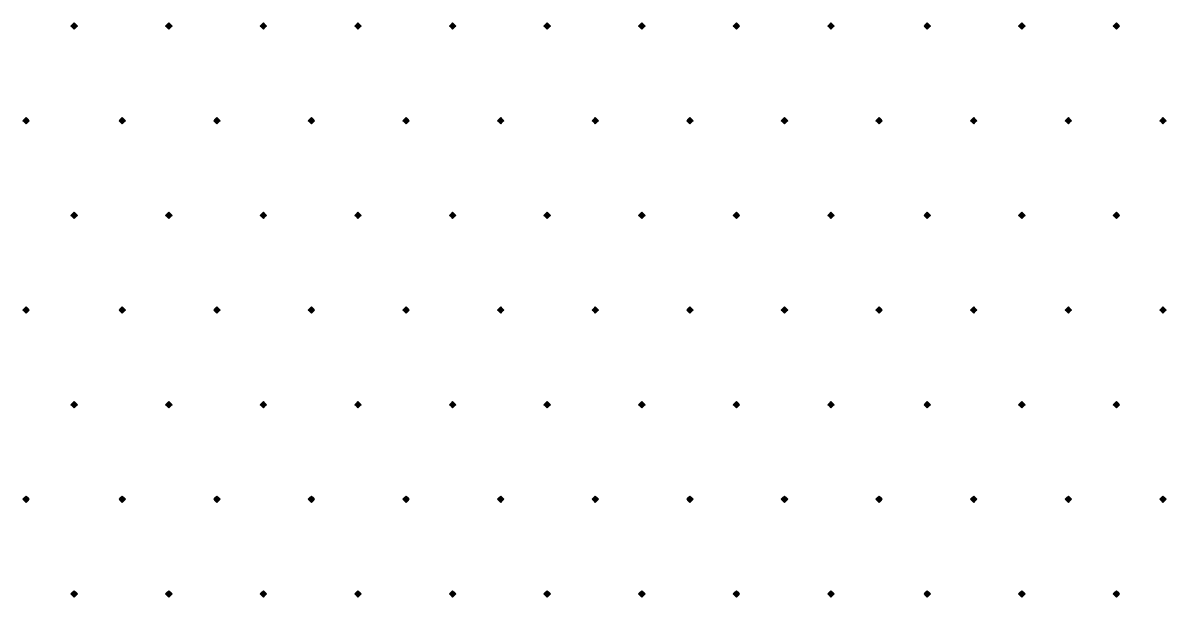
# Model space of a CAD drawing. Header units: millimetres. Extents: x 0 to 420, y 0 to 297.
# Drawn here: x 281.45 to 296.54, y 191.2 to 198.78 of the extents above; entities that cross this region are included whole.
import ezdxf

# ---------------------------------------------------------------- set-up
doc = ezdxf.new("R2010")
doc.units = ezdxf.units.MM

msp = doc.modelspace()

# ---------------------------------------------------------------- hatches: boundary and pattern name
for points in [[(282.13, 198.776), (282.109, 198.755), (282.088, 198.734), (282.109, 198.713), (282.13, 198.691), (282.152, 198.713), (282.173, 198.734), (282.152, 198.755), (282.13, 198.776)], [(283.379, 198.776), (283.358, 198.755), (283.337, 198.734), (283.358, 198.713), (283.379, 198.691), (283.4, 198.713), (283.422, 198.734), (283.4, 198.755), (283.379, 198.776)], [(284.628, 198.776), (284.607, 198.755), (284.586, 198.734), (284.607, 198.713), (284.628, 198.691), (284.649, 198.713), (284.671, 198.734), (284.649, 198.755), (284.628, 198.776)], [(285.877, 198.776), (285.856, 198.755), (285.835, 198.734), (285.856, 198.713), (285.877, 198.691), (285.898, 198.713), (285.919, 198.734), (285.898, 198.755), (285.877, 198.776)], [(287.126, 198.776), (287.105, 198.755), (287.084, 198.734), (287.105, 198.713), (287.126, 198.691), (287.147, 198.713), (287.168, 198.734), (287.147, 198.755), (287.126, 198.776)], [(288.375, 198.776), (288.354, 198.755), (288.332, 198.734), (288.354, 198.713), (288.375, 198.691), (288.396, 198.713), (288.417, 198.734), (288.396, 198.755), (288.375, 198.776)], [(289.623, 198.776), (289.602, 198.755), (289.581, 198.734), (289.602, 198.713), (289.623, 198.691), (289.645, 198.713), (289.666, 198.734), (289.645, 198.755), (289.623, 198.776)], [(290.872, 198.776), (290.851, 198.755), (290.83, 198.734), (290.851, 198.713), (290.872, 198.691), (290.894, 198.713), (290.915, 198.734), (290.894, 198.755), (290.872, 198.776)], [(292.121, 198.776), (292.1, 198.755), (292.079, 198.734), (292.1, 198.713), (292.121, 198.691), (292.142, 198.713), (292.164, 198.734), (292.142, 198.755), (292.121, 198.776)], [(293.391, 198.776), (293.37, 198.755), (293.349, 198.734), (293.37, 198.713), (293.391, 198.691), (293.412, 198.713), (293.434, 198.734), (293.412, 198.755), (293.391, 198.776)], [(294.64, 198.776), (294.619, 198.755), (294.598, 198.734), (294.619, 198.713), (294.64, 198.691), (294.661, 198.713), (294.682, 198.734), (294.661, 198.755), (294.64, 198.776)], [(295.889, 198.776), (295.868, 198.755), (295.846, 198.734), (295.868, 198.713), (295.889, 198.691), (295.91, 198.713), (295.931, 198.734), (295.91, 198.755), (295.889, 198.776)], [(281.496, 197.527), (281.474, 197.506), (281.453, 197.485), (281.474, 197.464), (281.496, 197.443), (281.517, 197.464), (281.538, 197.485), (281.517, 197.506), (281.496, 197.527)], [(282.766, 197.527), (282.744, 197.506), (282.723, 197.485), (282.744, 197.464), (282.766, 197.443), (282.787, 197.464), (282.808, 197.485), (282.787, 197.506), (282.766, 197.527)], [(284.014, 197.527), (283.993, 197.506), (283.972, 197.485), (283.993, 197.464), (284.014, 197.443), (284.036, 197.464), (284.057, 197.485), (284.036, 197.506), (284.014, 197.527)], [(285.263, 197.527), (285.242, 197.506), (285.221, 197.485), (285.242, 197.464), (285.263, 197.443), (285.284, 197.464), (285.305, 197.485), (285.284, 197.506), (285.263, 197.527)], [(286.512, 197.527), (286.491, 197.506), (286.47, 197.485), (286.491, 197.464), (286.512, 197.443), (286.533, 197.464), (286.554, 197.485), (286.533, 197.506), (286.512, 197.527)], [(287.761, 197.527), (287.74, 197.506), (287.719, 197.485), (287.74, 197.464), (287.761, 197.443), (287.782, 197.464), (287.803, 197.485), (287.782, 197.506), (287.761, 197.527)], [(289.01, 197.527), (288.989, 197.506), (288.967, 197.485), (288.989, 197.464), (289.01, 197.443), (289.031, 197.464), (289.052, 197.485), (289.031, 197.506), (289.01, 197.527)], [(290.259, 197.527), (290.237, 197.506), (290.216, 197.485), (290.237, 197.464), (290.259, 197.443), (290.28, 197.464), (290.301, 197.485), (290.28, 197.506), (290.259, 197.527)], [(291.507, 197.527), (291.486, 197.506), (291.465, 197.485), (291.486, 197.464), (291.507, 197.443), (291.529, 197.464), (291.55, 197.485), (291.529, 197.506), (291.507, 197.527)], [(292.756, 197.527), (292.735, 197.506), (292.714, 197.485), (292.735, 197.464), (292.756, 197.443), (292.777, 197.464), (292.798, 197.485), (292.777, 197.506), (292.756, 197.527)], [(294.005, 197.527), (293.984, 197.506), (293.963, 197.485), (293.984, 197.464), (294.005, 197.443), (294.026, 197.464), (294.047, 197.485), (294.026, 197.506), (294.005, 197.527)], [(295.254, 197.527), (295.233, 197.506), (295.212, 197.485), (295.233, 197.464), (295.254, 197.443), (295.275, 197.464), (295.296, 197.485), (295.275, 197.506), (295.254, 197.527)], [(296.503, 197.527), (296.482, 197.506), (296.46, 197.485), (296.482, 197.464), (296.503, 197.443), (296.524, 197.464), (296.545, 197.485), (296.524, 197.506), (296.503, 197.527)], [(282.13, 196.279), (282.109, 196.257), (282.088, 196.236), (282.109, 196.215), (282.13, 196.194), (282.152, 196.215), (282.173, 196.236), (282.152, 196.257), (282.13, 196.279)], [(283.379, 196.279), (283.358, 196.257), (283.337, 196.236), (283.358, 196.215), (283.379, 196.194), (283.4, 196.215), (283.422, 196.236), (283.4, 196.257), (283.379, 196.279)], [(284.628, 196.279), (284.607, 196.257), (284.586, 196.236), (284.607, 196.215), (284.628, 196.194), (284.649, 196.215), (284.671, 196.236), (284.649, 196.257), (284.628, 196.279)], [(285.877, 196.279), (285.856, 196.257), (285.835, 196.236), (285.856, 196.215), (285.877, 196.194), (285.898, 196.215), (285.919, 196.236), (285.898, 196.257), (285.877, 196.279)], [(287.126, 196.279), (287.105, 196.257), (287.084, 196.236), (287.105, 196.215), (287.126, 196.194), (287.147, 196.215), (287.168, 196.236), (287.147, 196.257), (287.126, 196.279)], [(288.375, 196.279), (288.354, 196.257), (288.332, 196.236), (288.354, 196.215), (288.375, 196.194), (288.396, 196.215), (288.417, 196.236), (288.396, 196.257), (288.375, 196.279)], [(289.623, 196.279), (289.602, 196.257), (289.581, 196.236), (289.602, 196.215), (289.623, 196.194), (289.645, 196.215), (289.666, 196.236), (289.645, 196.257), (289.623, 196.279)], [(290.872, 196.279), (290.851, 196.257), (290.83, 196.236), (290.851, 196.215), (290.872, 196.194), (290.894, 196.215), (290.915, 196.236), (290.894, 196.257), (290.872, 196.279)], [(292.121, 196.279), (292.1, 196.257), (292.079, 196.236), (292.1, 196.215), (292.121, 196.194), (292.142, 196.215), (292.164, 196.236), (292.142, 196.257), (292.121, 196.279)], [(293.391, 196.279), (293.37, 196.257), (293.349, 196.236), (293.37, 196.215), (293.391, 196.194), (293.412, 196.215), (293.434, 196.236), (293.412, 196.257), (293.391, 196.279)], [(294.64, 196.279), (294.619, 196.257), (294.598, 196.236), (294.619, 196.215), (294.64, 196.194), (294.661, 196.215), (294.682, 196.236), (294.661, 196.257), (294.64, 196.279)], [(295.889, 196.279), (295.868, 196.257), (295.846, 196.236), (295.868, 196.215), (295.889, 196.194), (295.91, 196.215), (295.931, 196.236), (295.91, 196.257), (295.889, 196.279)], [(281.496, 195.03), (281.474, 195.008), (281.453, 194.987), (281.474, 194.966), (281.496, 194.945), (281.517, 194.966), (281.538, 194.987), (281.517, 195.008), (281.496, 195.03)], [(282.766, 195.03), (282.744, 195.008), (282.723, 194.987), (282.744, 194.966), (282.766, 194.945), (282.787, 194.966), (282.808, 194.987), (282.787, 195.008), (282.766, 195.03)], [(284.014, 195.03), (283.993, 195.008), (283.972, 194.987), (283.993, 194.966), (284.014, 194.945), (284.036, 194.966), (284.057, 194.987), (284.036, 195.008), (284.014, 195.03)], [(285.263, 195.03), (285.242, 195.008), (285.221, 194.987), (285.242, 194.966), (285.263, 194.945), (285.284, 194.966), (285.305, 194.987), (285.284, 195.008), (285.263, 195.03)], [(286.512, 195.03), (286.491, 195.008), (286.47, 194.987), (286.491, 194.966), (286.512, 194.945), (286.533, 194.966), (286.554, 194.987), (286.533, 195.008), (286.512, 195.03)], [(287.761, 195.03), (287.74, 195.008), (287.719, 194.987), (287.74, 194.966), (287.761, 194.945), (287.782, 194.966), (287.803, 194.987), (287.782, 195.008), (287.761, 195.03)], [(289.01, 195.03), (288.989, 195.008), (288.967, 194.987), (288.989, 194.966), (289.01, 194.945), (289.031, 194.966), (289.052, 194.987), (289.031, 195.008), (289.01, 195.03)], [(290.259, 195.03), (290.237, 195.008), (290.216, 194.987), (290.237, 194.966), (290.259, 194.945), (290.28, 194.966), (290.301, 194.987), (290.28, 195.008), (290.259, 195.03)], [(291.507, 195.03), (291.486, 195.008), (291.465, 194.987), (291.486, 194.966), (291.507, 194.945), (291.529, 194.966), (291.55, 194.987), (291.529, 195.008), (291.507, 195.03)], [(292.756, 195.03), (292.735, 195.008), (292.714, 194.987), (292.735, 194.966), (292.756, 194.945), (292.777, 194.966), (292.798, 194.987), (292.777, 195.008), (292.756, 195.03)], [(294.005, 195.03), (293.984, 195.008), (293.963, 194.987), (293.984, 194.966), (294.005, 194.945), (294.026, 194.966), (294.047, 194.987), (294.026, 195.008), (294.005, 195.03)], [(295.254, 195.03), (295.233, 195.008), (295.212, 194.987), (295.233, 194.966), (295.254, 194.945), (295.275, 194.966), (295.296, 194.987), (295.275, 195.008), (295.254, 195.03)], [(296.503, 195.03), (296.482, 195.008), (296.46, 194.987), (296.482, 194.966), (296.503, 194.945), (296.524, 194.966), (296.545, 194.987), (296.524, 195.008), (296.503, 195.03)], [(282.13, 193.781), (282.109, 193.76), (282.088, 193.738), (282.109, 193.717), (282.13, 193.696), (282.152, 193.717), (282.173, 193.738), (282.152, 193.76), (282.13, 193.781)], [(283.379, 193.781), (283.358, 193.76), (283.337, 193.738), (283.358, 193.717), (283.379, 193.696), (283.4, 193.717), (283.422, 193.738), (283.4, 193.76), (283.379, 193.781)], [(284.628, 193.781), (284.607, 193.76), (284.586, 193.738), (284.607, 193.717), (284.628, 193.696), (284.649, 193.717), (284.671, 193.738), (284.649, 193.76), (284.628, 193.781)], [(285.877, 193.781), (285.856, 193.76), (285.835, 193.738), (285.856, 193.717), (285.877, 193.696), (285.898, 193.717), (285.919, 193.738), (285.898, 193.76), (285.877, 193.781)], [(287.126, 193.781), (287.105, 193.76), (287.084, 193.738), (287.105, 193.717), (287.126, 193.696), (287.147, 193.717), (287.168, 193.738), (287.147, 193.76), (287.126, 193.781)], [(288.375, 193.781), (288.354, 193.76), (288.332, 193.738), (288.354, 193.717), (288.375, 193.696), (288.396, 193.717), (288.417, 193.738), (288.396, 193.76), (288.375, 193.781)], [(289.623, 193.781), (289.602, 193.76), (289.581, 193.738), (289.602, 193.717), (289.623, 193.696), (289.645, 193.717), (289.666, 193.738), (289.645, 193.76), (289.623, 193.781)], [(290.872, 193.781), (290.851, 193.76), (290.83, 193.738), (290.851, 193.717), (290.872, 193.696), (290.894, 193.717), (290.915, 193.738), (290.894, 193.76), (290.872, 193.781)], [(292.121, 193.781), (292.1, 193.76), (292.079, 193.738), (292.1, 193.717), (292.121, 193.696), (292.142, 193.717), (292.164, 193.738), (292.142, 193.76), (292.121, 193.781)], [(293.391, 193.781), (293.37, 193.76), (293.349, 193.738), (293.37, 193.717), (293.391, 193.696), (293.412, 193.717), (293.434, 193.738), (293.412, 193.76), (293.391, 193.781)], [(294.64, 193.781), (294.619, 193.76), (294.598, 193.738), (294.619, 193.717), (294.64, 193.696), (294.661, 193.717), (294.682, 193.738), (294.661, 193.76), (294.64, 193.781)], [(295.889, 193.781), (295.868, 193.76), (295.846, 193.738), (295.868, 193.717), (295.889, 193.696), (295.91, 193.717), (295.931, 193.738), (295.91, 193.76), (295.889, 193.781)], [(281.496, 192.532), (281.474, 192.511), (281.453, 192.49), (281.474, 192.469), (281.496, 192.447), (281.517, 192.469), (281.538, 192.49), (281.517, 192.511), (281.496, 192.532)], [(282.766, 192.532), (282.744, 192.511), (282.723, 192.49), (282.744, 192.469), (282.766, 192.447), (282.787, 192.469), (282.808, 192.49), (282.787, 192.511), (282.766, 192.532)], [(284.014, 192.532), (283.993, 192.511), (283.972, 192.49), (283.993, 192.469), (284.014, 192.447), (284.036, 192.469), (284.057, 192.49), (284.036, 192.511), (284.014, 192.532)], [(285.263, 192.532), (285.242, 192.511), (285.221, 192.49), (285.242, 192.469), (285.263, 192.447), (285.284, 192.469), (285.305, 192.49), (285.284, 192.511), (285.263, 192.532)], [(286.512, 192.532), (286.491, 192.511), (286.47, 192.49), (286.491, 192.469), (286.512, 192.447), (286.533, 192.469), (286.554, 192.49), (286.533, 192.511), (286.512, 192.532)], [(287.761, 192.532), (287.74, 192.511), (287.719, 192.49), (287.74, 192.469), (287.761, 192.447), (287.782, 192.469), (287.803, 192.49), (287.782, 192.511), (287.761, 192.532)], [(289.01, 192.532), (288.989, 192.511), (288.967, 192.49), (288.989, 192.469), (289.01, 192.447), (289.031, 192.469), (289.052, 192.49), (289.031, 192.511), (289.01, 192.532)], [(290.259, 192.532), (290.237, 192.511), (290.216, 192.49), (290.237, 192.469), (290.259, 192.447), (290.28, 192.469), (290.301, 192.49), (290.28, 192.511), (290.259, 192.532)], [(291.507, 192.532), (291.486, 192.511), (291.465, 192.49), (291.486, 192.469), (291.507, 192.447), (291.529, 192.469), (291.55, 192.49), (291.529, 192.511), (291.507, 192.532)], [(292.756, 192.532), (292.735, 192.511), (292.714, 192.49), (292.735, 192.469), (292.756, 192.447), (292.777, 192.469), (292.798, 192.49), (292.777, 192.511), (292.756, 192.532)], [(294.005, 192.532), (293.984, 192.511), (293.963, 192.49), (293.984, 192.469), (294.005, 192.447), (294.026, 192.469), (294.047, 192.49), (294.026, 192.511), (294.005, 192.532)], [(295.254, 192.532), (295.233, 192.511), (295.212, 192.49), (295.233, 192.469), (295.254, 192.447), (295.275, 192.469), (295.296, 192.49), (295.275, 192.511), (295.254, 192.532)], [(296.503, 192.532), (296.482, 192.511), (296.46, 192.49), (296.482, 192.469), (296.503, 192.447), (296.524, 192.469), (296.545, 192.49), (296.524, 192.511), (296.503, 192.532)], [(282.13, 191.283), (282.109, 191.262), (282.088, 191.241), (282.109, 191.22), (282.13, 191.198), (282.152, 191.22), (282.173, 191.241), (282.152, 191.262), (282.13, 191.283)], [(283.379, 191.283), (283.358, 191.262), (283.337, 191.241), (283.358, 191.22), (283.379, 191.198), (283.4, 191.22), (283.422, 191.241), (283.4, 191.262), (283.379, 191.283)], [(284.628, 191.283), (284.607, 191.262), (284.586, 191.241), (284.607, 191.22), (284.628, 191.198), (284.649, 191.22), (284.671, 191.241), (284.649, 191.262), (284.628, 191.283)], [(285.877, 191.283), (285.856, 191.262), (285.835, 191.241), (285.856, 191.22), (285.877, 191.198), (285.898, 191.22), (285.919, 191.241), (285.898, 191.262), (285.877, 191.283)], [(287.126, 191.283), (287.105, 191.262), (287.084, 191.241), (287.105, 191.22), (287.126, 191.198), (287.147, 191.22), (287.168, 191.241), (287.147, 191.262), (287.126, 191.283)], [(288.375, 191.283), (288.354, 191.262), (288.332, 191.241), (288.354, 191.22), (288.375, 191.198), (288.396, 191.22), (288.417, 191.241), (288.396, 191.262), (288.375, 191.283)], [(289.623, 191.283), (289.602, 191.262), (289.581, 191.241), (289.602, 191.22), (289.623, 191.198), (289.645, 191.22), (289.666, 191.241), (289.645, 191.262), (289.623, 191.283)], [(290.872, 191.283), (290.851, 191.262), (290.83, 191.241), (290.851, 191.22), (290.872, 191.198), (290.894, 191.22), (290.915, 191.241), (290.894, 191.262), (290.872, 191.283)], [(292.121, 191.283), (292.1, 191.262), (292.079, 191.241), (292.1, 191.22), (292.121, 191.198), (292.142, 191.22), (292.164, 191.241), (292.142, 191.262), (292.121, 191.283)], [(293.391, 191.283), (293.37, 191.262), (293.349, 191.241), (293.37, 191.22), (293.391, 191.198), (293.412, 191.22), (293.434, 191.241), (293.412, 191.262), (293.391, 191.283)], [(294.64, 191.283), (294.619, 191.262), (294.598, 191.241), (294.619, 191.22), (294.64, 191.198), (294.661, 191.22), (294.682, 191.241), (294.661, 191.262), (294.64, 191.283)], [(295.889, 191.283), (295.868, 191.262), (295.846, 191.241), (295.868, 191.22), (295.889, 191.198), (295.91, 191.22), (295.931, 191.241), (295.91, 191.262), (295.889, 191.283)]]:
    msp.add_hatch(color=7).paths.add_polyline_path(points)

# ---------------------------------------------------------------- linework, layer by layer
at = {"lineweight": 0}
for points in [[(282.13, 198.776), (282.109, 198.755), (282.088, 198.734), (282.109, 198.713), (282.13, 198.691), (282.152, 198.713), (282.173, 198.734), (282.152, 198.755)], [(283.379, 198.776), (283.358, 198.755), (283.337, 198.734), (283.358, 198.713), (283.379, 198.691), (283.4, 198.713), (283.422, 198.734), (283.4, 198.755)], [(284.628, 198.776), (284.607, 198.755), (284.586, 198.734), (284.607, 198.713), (284.628, 198.691), (284.649, 198.713), (284.671, 198.734), (284.649, 198.755)], [(285.877, 198.776), (285.856, 198.755), (285.835, 198.734), (285.856, 198.713), (285.877, 198.691), (285.898, 198.713), (285.919, 198.734), (285.898, 198.755)], [(287.126, 198.776), (287.105, 198.755), (287.084, 198.734), (287.105, 198.713), (287.126, 198.691), (287.147, 198.713), (287.168, 198.734), (287.147, 198.755)], [(288.375, 198.776), (288.354, 198.755), (288.332, 198.734), (288.354, 198.713), (288.375, 198.691), (288.396, 198.713), (288.417, 198.734), (288.396, 198.755)], [(289.623, 198.776), (289.602, 198.755), (289.581, 198.734), (289.602, 198.713), (289.623, 198.691), (289.645, 198.713), (289.666, 198.734), (289.645, 198.755)], [(290.872, 198.776), (290.851, 198.755), (290.83, 198.734), (290.851, 198.713), (290.872, 198.691), (290.894, 198.713), (290.915, 198.734), (290.894, 198.755)], [(292.121, 198.776), (292.1, 198.755), (292.079, 198.734), (292.1, 198.713), (292.121, 198.691), (292.142, 198.713), (292.164, 198.734), (292.142, 198.755)], [(293.391, 198.776), (293.37, 198.755), (293.349, 198.734), (293.37, 198.713), (293.391, 198.691), (293.412, 198.713), (293.434, 198.734), (293.412, 198.755)], [(294.64, 198.776), (294.619, 198.755), (294.598, 198.734), (294.619, 198.713), (294.64, 198.691), (294.661, 198.713), (294.682, 198.734), (294.661, 198.755)], [(295.889, 198.776), (295.868, 198.755), (295.846, 198.734), (295.868, 198.713), (295.889, 198.691), (295.91, 198.713), (295.931, 198.734), (295.91, 198.755)], [(281.496, 197.527), (281.474, 197.506), (281.453, 197.485), (281.474, 197.464), (281.496, 197.443), (281.517, 197.464), (281.538, 197.485), (281.517, 197.506)], [(282.766, 197.527), (282.744, 197.506), (282.723, 197.485), (282.744, 197.464), (282.766, 197.443), (282.787, 197.464), (282.808, 197.485), (282.787, 197.506)], [(284.014, 197.527), (283.993, 197.506), (283.972, 197.485), (283.993, 197.464), (284.014, 197.443), (284.036, 197.464), (284.057, 197.485), (284.036, 197.506)], [(285.263, 197.527), (285.242, 197.506), (285.221, 197.485), (285.242, 197.464), (285.263, 197.443), (285.284, 197.464), (285.305, 197.485), (285.284, 197.506)], [(286.512, 197.527), (286.491, 197.506), (286.47, 197.485), (286.491, 197.464), (286.512, 197.443), (286.533, 197.464), (286.554, 197.485), (286.533, 197.506)], [(287.761, 197.527), (287.74, 197.506), (287.719, 197.485), (287.74, 197.464), (287.761, 197.443), (287.782, 197.464), (287.803, 197.485), (287.782, 197.506)], [(289.01, 197.527), (288.989, 197.506), (288.967, 197.485), (288.989, 197.464), (289.01, 197.443), (289.031, 197.464), (289.052, 197.485), (289.031, 197.506)], [(290.259, 197.527), (290.237, 197.506), (290.216, 197.485), (290.237, 197.464), (290.259, 197.443), (290.28, 197.464), (290.301, 197.485), (290.28, 197.506)], [(291.507, 197.527), (291.486, 197.506), (291.465, 197.485), (291.486, 197.464), (291.507, 197.443), (291.529, 197.464), (291.55, 197.485), (291.529, 197.506)], [(292.756, 197.527), (292.735, 197.506), (292.714, 197.485), (292.735, 197.464), (292.756, 197.443), (292.777, 197.464), (292.798, 197.485), (292.777, 197.506)], [(294.005, 197.527), (293.984, 197.506), (293.963, 197.485), (293.984, 197.464), (294.005, 197.443), (294.026, 197.464), (294.047, 197.485), (294.026, 197.506)], [(295.254, 197.527), (295.233, 197.506), (295.212, 197.485), (295.233, 197.464), (295.254, 197.443), (295.275, 197.464), (295.296, 197.485), (295.275, 197.506)], [(296.503, 197.527), (296.482, 197.506), (296.46, 197.485), (296.482, 197.464), (296.503, 197.443), (296.524, 197.464), (296.545, 197.485), (296.524, 197.506)], [(282.13, 196.279), (282.109, 196.257), (282.088, 196.236), (282.109, 196.215), (282.13, 196.194), (282.152, 196.215), (282.173, 196.236), (282.152, 196.257)], [(283.379, 196.279), (283.358, 196.257), (283.337, 196.236), (283.358, 196.215), (283.379, 196.194), (283.4, 196.215), (283.422, 196.236), (283.4, 196.257)], [(284.628, 196.279), (284.607, 196.257), (284.586, 196.236), (284.607, 196.215), (284.628, 196.194), (284.649, 196.215), (284.671, 196.236), (284.649, 196.257)], [(285.877, 196.279), (285.856, 196.257), (285.835, 196.236), (285.856, 196.215), (285.877, 196.194), (285.898, 196.215), (285.919, 196.236), (285.898, 196.257)], [(287.126, 196.279), (287.105, 196.257), (287.084, 196.236), (287.105, 196.215), (287.126, 196.194), (287.147, 196.215), (287.168, 196.236), (287.147, 196.257)], [(288.375, 196.279), (288.354, 196.257), (288.332, 196.236), (288.354, 196.215), (288.375, 196.194), (288.396, 196.215), (288.417, 196.236), (288.396, 196.257)], [(289.623, 196.279), (289.602, 196.257), (289.581, 196.236), (289.602, 196.215), (289.623, 196.194), (289.645, 196.215), (289.666, 196.236), (289.645, 196.257)], [(290.872, 196.279), (290.851, 196.257), (290.83, 196.236), (290.851, 196.215), (290.872, 196.194), (290.894, 196.215), (290.915, 196.236), (290.894, 196.257)], [(292.121, 196.279), (292.1, 196.257), (292.079, 196.236), (292.1, 196.215), (292.121, 196.194), (292.142, 196.215), (292.164, 196.236), (292.142, 196.257)], [(293.391, 196.279), (293.37, 196.257), (293.349, 196.236), (293.37, 196.215), (293.391, 196.194), (293.412, 196.215), (293.434, 196.236), (293.412, 196.257)], [(294.64, 196.279), (294.619, 196.257), (294.598, 196.236), (294.619, 196.215), (294.64, 196.194), (294.661, 196.215), (294.682, 196.236), (294.661, 196.257)], [(295.889, 196.279), (295.868, 196.257), (295.846, 196.236), (295.868, 196.215), (295.889, 196.194), (295.91, 196.215), (295.931, 196.236), (295.91, 196.257)], [(281.496, 195.03), (281.474, 195.008), (281.453, 194.987), (281.474, 194.966), (281.496, 194.945), (281.517, 194.966), (281.538, 194.987), (281.517, 195.008)], [(282.766, 195.03), (282.744, 195.008), (282.723, 194.987), (282.744, 194.966), (282.766, 194.945), (282.787, 194.966), (282.808, 194.987), (282.787, 195.008)], [(284.014, 195.03), (283.993, 195.008), (283.972, 194.987), (283.993, 194.966), (284.014, 194.945), (284.036, 194.966), (284.057, 194.987), (284.036, 195.008)], [(285.263, 195.03), (285.242, 195.008), (285.221, 194.987), (285.242, 194.966), (285.263, 194.945), (285.284, 194.966), (285.305, 194.987), (285.284, 195.008)], [(286.512, 195.03), (286.491, 195.008), (286.47, 194.987), (286.491, 194.966), (286.512, 194.945), (286.533, 194.966), (286.554, 194.987), (286.533, 195.008)], [(287.761, 195.03), (287.74, 195.008), (287.719, 194.987), (287.74, 194.966), (287.761, 194.945), (287.782, 194.966), (287.803, 194.987), (287.782, 195.008)], [(289.01, 195.03), (288.989, 195.008), (288.967, 194.987), (288.989, 194.966), (289.01, 194.945), (289.031, 194.966), (289.052, 194.987), (289.031, 195.008)], [(290.259, 195.03), (290.237, 195.008), (290.216, 194.987), (290.237, 194.966), (290.259, 194.945), (290.28, 194.966), (290.301, 194.987), (290.28, 195.008)], [(291.507, 195.03), (291.486, 195.008), (291.465, 194.987), (291.486, 194.966), (291.507, 194.945), (291.529, 194.966), (291.55, 194.987), (291.529, 195.008)], [(292.756, 195.03), (292.735, 195.008), (292.714, 194.987), (292.735, 194.966), (292.756, 194.945), (292.777, 194.966), (292.798, 194.987), (292.777, 195.008)], [(294.005, 195.03), (293.984, 195.008), (293.963, 194.987), (293.984, 194.966), (294.005, 194.945), (294.026, 194.966), (294.047, 194.987), (294.026, 195.008)], [(295.254, 195.03), (295.233, 195.008), (295.212, 194.987), (295.233, 194.966), (295.254, 194.945), (295.275, 194.966), (295.296, 194.987), (295.275, 195.008)], [(296.503, 195.03), (296.482, 195.008), (296.46, 194.987), (296.482, 194.966), (296.503, 194.945), (296.524, 194.966), (296.545, 194.987), (296.524, 195.008)], [(282.13, 193.781), (282.109, 193.76), (282.088, 193.738), (282.109, 193.717), (282.13, 193.696), (282.152, 193.717), (282.173, 193.738), (282.152, 193.76)], [(283.379, 193.781), (283.358, 193.76), (283.337, 193.738), (283.358, 193.717), (283.379, 193.696), (283.4, 193.717), (283.422, 193.738), (283.4, 193.76)], [(284.628, 193.781), (284.607, 193.76), (284.586, 193.738), (284.607, 193.717), (284.628, 193.696), (284.649, 193.717), (284.671, 193.738), (284.649, 193.76)], [(285.877, 193.781), (285.856, 193.76), (285.835, 193.738), (285.856, 193.717), (285.877, 193.696), (285.898, 193.717), (285.919, 193.738), (285.898, 193.76)], [(287.126, 193.781), (287.105, 193.76), (287.084, 193.738), (287.105, 193.717), (287.126, 193.696), (287.147, 193.717), (287.168, 193.738), (287.147, 193.76)], [(288.375, 193.781), (288.354, 193.76), (288.332, 193.738), (288.354, 193.717), (288.375, 193.696), (288.396, 193.717), (288.417, 193.738), (288.396, 193.76)], [(289.623, 193.781), (289.602, 193.76), (289.581, 193.738), (289.602, 193.717), (289.623, 193.696), (289.645, 193.717), (289.666, 193.738), (289.645, 193.76)], [(290.872, 193.781), (290.851, 193.76), (290.83, 193.738), (290.851, 193.717), (290.872, 193.696), (290.894, 193.717), (290.915, 193.738), (290.894, 193.76)], [(292.121, 193.781), (292.1, 193.76), (292.079, 193.738), (292.1, 193.717), (292.121, 193.696), (292.142, 193.717), (292.164, 193.738), (292.142, 193.76)], [(293.391, 193.781), (293.37, 193.76), (293.349, 193.738), (293.37, 193.717), (293.391, 193.696), (293.412, 193.717), (293.434, 193.738), (293.412, 193.76)], [(294.64, 193.781), (294.619, 193.76), (294.598, 193.738), (294.619, 193.717), (294.64, 193.696), (294.661, 193.717), (294.682, 193.738), (294.661, 193.76)], [(295.889, 193.781), (295.868, 193.76), (295.846, 193.738), (295.868, 193.717), (295.889, 193.696), (295.91, 193.717), (295.931, 193.738), (295.91, 193.76)], [(281.496, 192.532), (281.474, 192.511), (281.453, 192.49), (281.474, 192.469), (281.496, 192.447), (281.517, 192.469), (281.538, 192.49), (281.517, 192.511)], [(282.766, 192.532), (282.744, 192.511), (282.723, 192.49), (282.744, 192.469), (282.766, 192.447), (282.787, 192.469), (282.808, 192.49), (282.787, 192.511)], [(284.014, 192.532), (283.993, 192.511), (283.972, 192.49), (283.993, 192.469), (284.014, 192.447), (284.036, 192.469), (284.057, 192.49), (284.036, 192.511)], [(285.263, 192.532), (285.242, 192.511), (285.221, 192.49), (285.242, 192.469), (285.263, 192.447), (285.284, 192.469), (285.305, 192.49), (285.284, 192.511)], [(286.512, 192.532), (286.491, 192.511), (286.47, 192.49), (286.491, 192.469), (286.512, 192.447), (286.533, 192.469), (286.554, 192.49), (286.533, 192.511)], [(287.761, 192.532), (287.74, 192.511), (287.719, 192.49), (287.74, 192.469), (287.761, 192.447), (287.782, 192.469), (287.803, 192.49), (287.782, 192.511)], [(289.01, 192.532), (288.989, 192.511), (288.967, 192.49), (288.989, 192.469), (289.01, 192.447), (289.031, 192.469), (289.052, 192.49), (289.031, 192.511)], [(290.259, 192.532), (290.237, 192.511), (290.216, 192.49), (290.237, 192.469), (290.259, 192.447), (290.28, 192.469), (290.301, 192.49), (290.28, 192.511)], [(291.507, 192.532), (291.486, 192.511), (291.465, 192.49), (291.486, 192.469), (291.507, 192.447), (291.529, 192.469), (291.55, 192.49), (291.529, 192.511)], [(292.756, 192.532), (292.735, 192.511), (292.714, 192.49), (292.735, 192.469), (292.756, 192.447), (292.777, 192.469), (292.798, 192.49), (292.777, 192.511)], [(294.005, 192.532), (293.984, 192.511), (293.963, 192.49), (293.984, 192.469), (294.005, 192.447), (294.026, 192.469), (294.047, 192.49), (294.026, 192.511)], [(295.254, 192.532), (295.233, 192.511), (295.212, 192.49), (295.233, 192.469), (295.254, 192.447), (295.275, 192.469), (295.296, 192.49), (295.275, 192.511)], [(296.503, 192.532), (296.482, 192.511), (296.46, 192.49), (296.482, 192.469), (296.503, 192.447), (296.524, 192.469), (296.545, 192.49), (296.524, 192.511)], [(282.13, 191.283), (282.109, 191.262), (282.088, 191.241), (282.109, 191.22), (282.13, 191.198), (282.152, 191.22), (282.173, 191.241), (282.152, 191.262)], [(283.379, 191.283), (283.358, 191.262), (283.337, 191.241), (283.358, 191.22), (283.379, 191.198), (283.4, 191.22), (283.422, 191.241), (283.4, 191.262)], [(284.628, 191.283), (284.607, 191.262), (284.586, 191.241), (284.607, 191.22), (284.628, 191.198), (284.649, 191.22), (284.671, 191.241), (284.649, 191.262)], [(285.877, 191.283), (285.856, 191.262), (285.835, 191.241), (285.856, 191.22), (285.877, 191.198), (285.898, 191.22), (285.919, 191.241), (285.898, 191.262)], [(287.126, 191.283), (287.105, 191.262), (287.084, 191.241), (287.105, 191.22), (287.126, 191.198), (287.147, 191.22), (287.168, 191.241), (287.147, 191.262)], [(288.375, 191.283), (288.354, 191.262), (288.332, 191.241), (288.354, 191.22), (288.375, 191.198), (288.396, 191.22), (288.417, 191.241), (288.396, 191.262)], [(289.623, 191.283), (289.602, 191.262), (289.581, 191.241), (289.602, 191.22), (289.623, 191.198), (289.645, 191.22), (289.666, 191.241), (289.645, 191.262)], [(290.872, 191.283), (290.851, 191.262), (290.83, 191.241), (290.851, 191.22), (290.872, 191.198), (290.894, 191.22), (290.915, 191.241), (290.894, 191.262)], [(292.121, 191.283), (292.1, 191.262), (292.079, 191.241), (292.1, 191.22), (292.121, 191.198), (292.142, 191.22), (292.164, 191.241), (292.142, 191.262)], [(293.391, 191.283), (293.37, 191.262), (293.349, 191.241), (293.37, 191.22), (293.391, 191.198), (293.412, 191.22), (293.434, 191.241), (293.412, 191.262)], [(294.64, 191.283), (294.619, 191.262), (294.598, 191.241), (294.619, 191.22), (294.64, 191.198), (294.661, 191.22), (294.682, 191.241), (294.661, 191.262)], [(295.889, 191.283), (295.868, 191.262), (295.846, 191.241), (295.868, 191.22), (295.889, 191.198), (295.91, 191.22), (295.931, 191.241), (295.91, 191.262)]]:
    msp.add_lwpolyline(points, close=True, dxfattribs=at)

doc.saveas('drawing.dxf')
